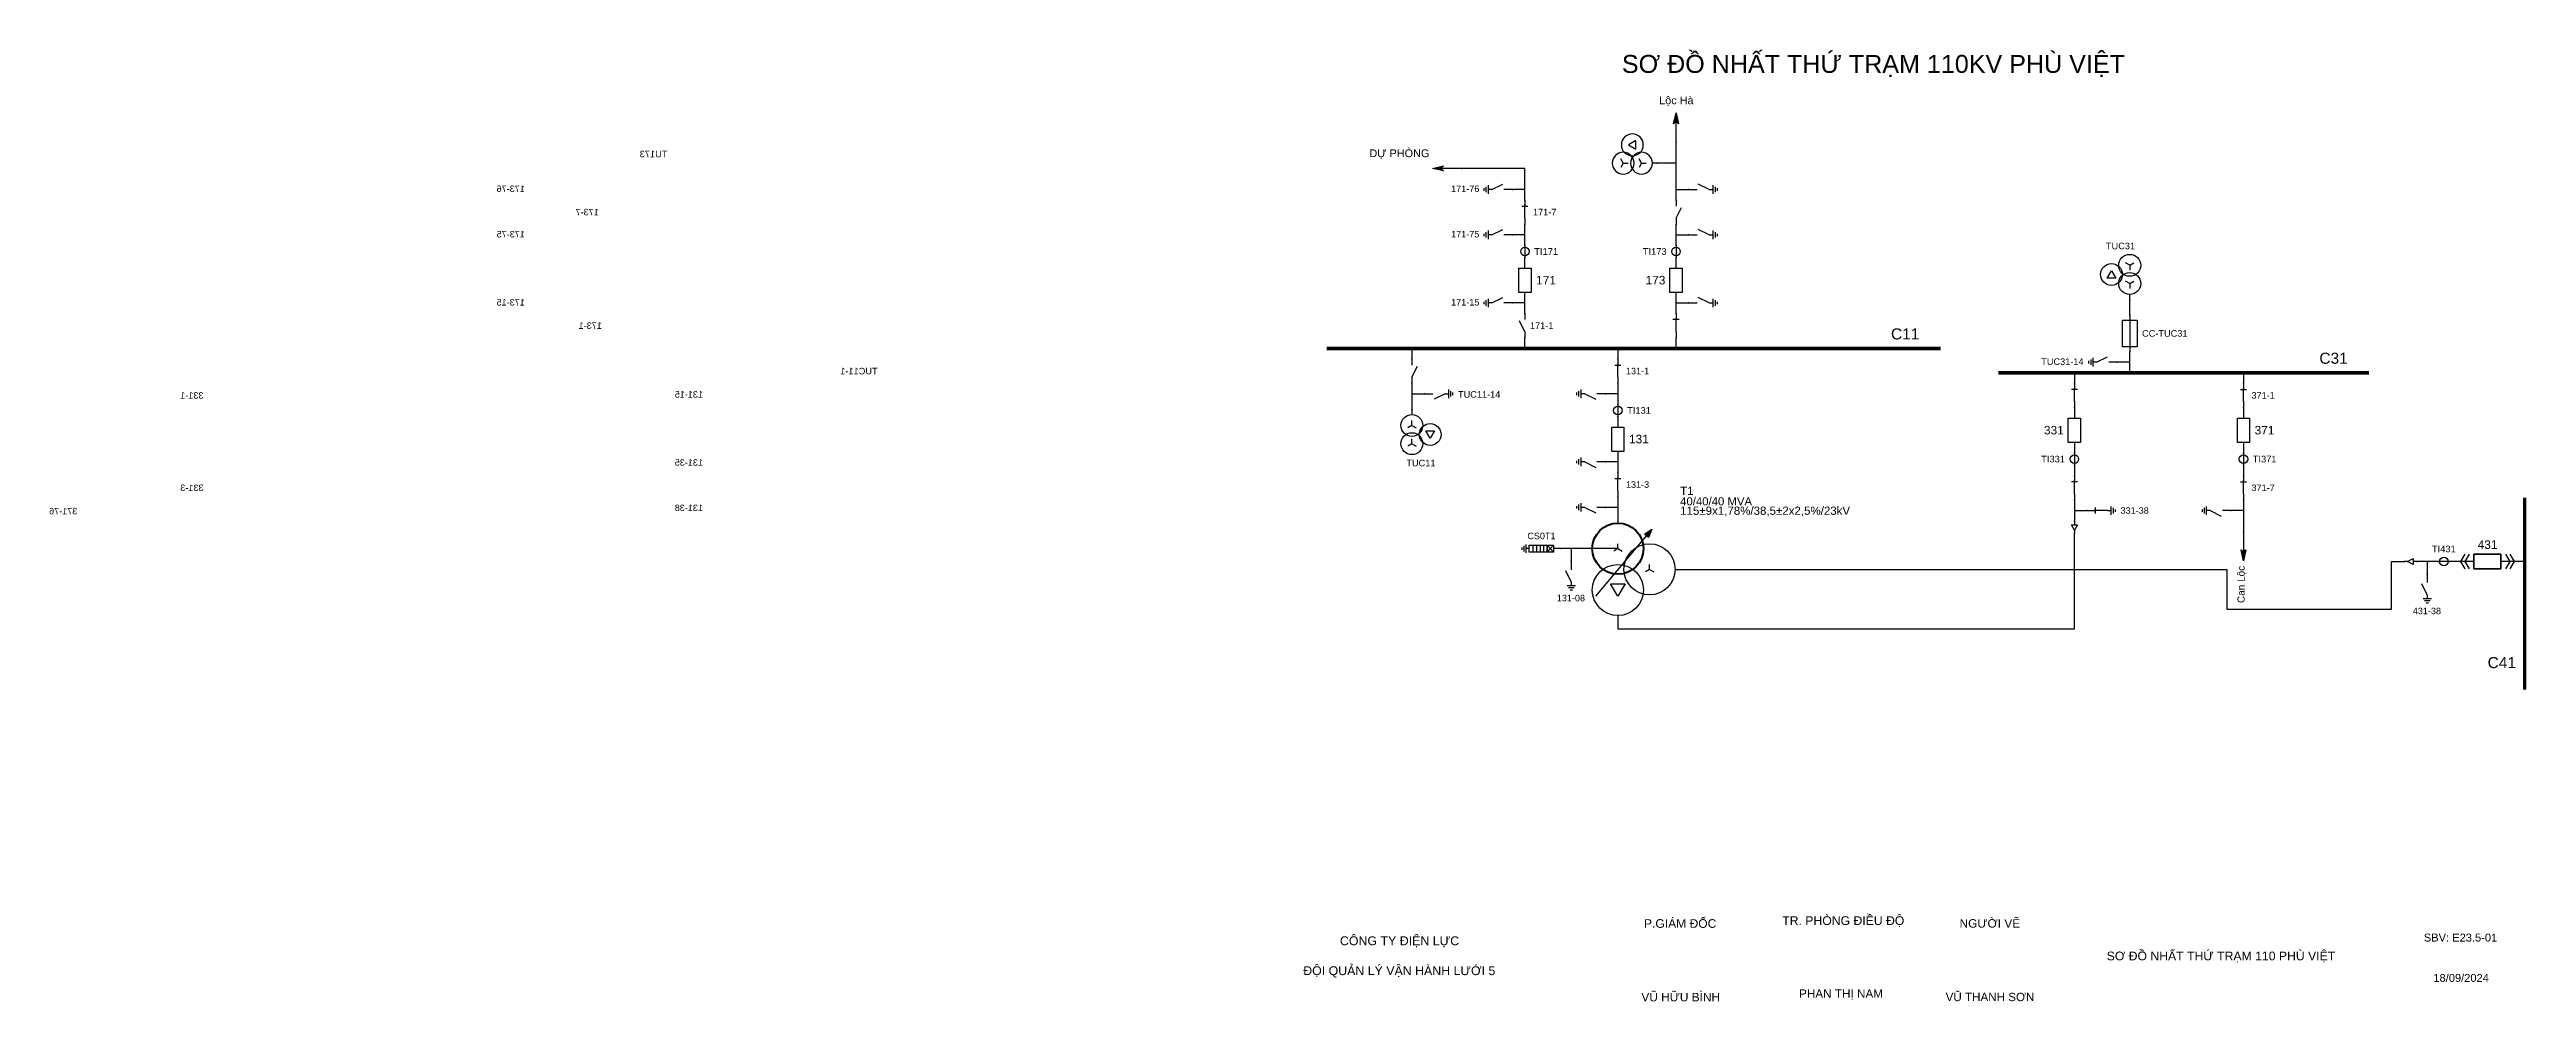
# Model space of a CAD drawing. Header units: millimetres. Extents: x -220 to 288, y 7 to 203.
import ezdxf

# ---------------------------------------------------------------- set-up
doc = ezdxf.new("R2010")
doc.units = ezdxf.units.MM
for name, color, linetype, lineweight in [('BUSBAR_110KV', 1, 'Continuous', 50), ('BUSBAR_22KV', 5, 'Continuous', 50), ('BUSBAR_35KV', 30, 'Continuous', 50), ('HV_110KV', 1, 'Continuous', 25), ('MV_22KV', 5, 'Continuous', 25), ('MV_35KV', 30, 'Continuous', 25)]:
    doc.layers.add(name, color=color, linetype=linetype, lineweight=lineweight)
doc.layers.add('SYM_PORTS', color=8, linetype='Continuous', plot=False)
doc.layers.add('TEXT', color=7, linetype='Continuous')
doc.styles.add('SLD_TEXT', font='arial.ttf')

# ---------------------------------------------------------------- blocks, each defined once
blk = doc.blocks.new('SYM_DISCONNECTOR_OPEN')
at = {"lineweight": 25}
for points in [[(0, -1.25), (-1.125, 1)], [(0, 2.5), (0, 1.25)], [(0, -1.25), (0, -2.5)]]:
    blk.add_lwpolyline(points, dxfattribs=at)
at = {"layer": 'SYM_PORTS'}
for p in [(0, 2.5), (0, -2.5)]:
    blk.add_point(p, dxfattribs=at)
blk.add_attdef('DEVICE_CODE', (1, -0.5), '', height=2)
blk = doc.blocks.new('SYM_EARTHING_SWITCH_OPEN')
at = {"lineweight": 25}
for points in [[(0, -1.25), (-1.125, 1)], [(0, 3), (0, 1.25)], [(-0.875, -2), (0.875, -2)], [(-0.5625, -2.4375), (0.5625, -2.4375)], [(-0.25, -2.875), (0.25, -2.875)], [(0, -1.25), (0, -2)]]:
    blk.add_lwpolyline(points, dxfattribs=at)
at = {"layer": 'SYM_PORTS'}
blk.add_point((0, 3), dxfattribs=at)
blk.add_attdef('DEVICE_CODE', (1.875, 0), '', height=2)
blk = doc.blocks.new('SYM_CIRCUIT_BREAKER')
at = {"lineweight": 25}
blk.add_lwpolyline([(-1.25, 2.5), (1.25, 2.5), (1.25, -2.5), (-1.25, -2.5)], close=True, dxfattribs=at)
at = {"layer": 'SYM_PORTS'}
for p in [(0, 2.5), (0, -2.5)]:
    blk.add_point(p, dxfattribs=at)
blk.add_attdef('DEVICE_CODE', (2.25, -0.5), '', height=2)
at = {"flags": 1}
blk.add_attdef('RATING', (2.25, -3.5), '', height=2, dxfattribs=at)
blk = doc.blocks.new('SYM_CURRENT_TRANSFORMER')
at = {"lineweight": 25}
blk.add_lwpolyline([(0, 1.25), (0, -1.25)], dxfattribs=at)
blk.add_circle((0, 0), 0.875, dxfattribs=at)
at = {"layer": 'SYM_PORTS'}
for p in [(0, 1.25), (0, -1.25)]:
    blk.add_point(p, dxfattribs=at)
blk.add_attdef('DEVICE_CODE', (1.875, -1.75), '', height=2)
at = {"flags": 1}
blk.add_attdef('RATIO', (1.875, -4.75), '', height=2, dxfattribs=at)
blk = doc.blocks.new('SYM_DISCONNECTOR_CLOSED')
at = {"lineweight": 25}
for points in [[(-0.625, 1.25), (0.625, 1.25)], [(0, 2.5), (0, 1.25)], [(0, -1.25), (0, 1.5)], [(0, -1.25), (0, -2.5)]]:
    blk.add_lwpolyline(points, dxfattribs=at)
at = {"layer": 'SYM_PORTS'}
for p in [(0, 2.5), (0, -2.5)]:
    blk.add_point(p, dxfattribs=at)
blk.add_attdef('DEVICE_CODE', (1.625, -0.5), '', height=2)
blk = doc.blocks.new('SYM_LINE_FEEDER_ARROW')
blk.add_hatch(color=7).paths.add_polyline_path([(0, -3), (-0.5, -0.75), (0, -1.25), (0.5, -0.75)])
at = {"lineweight": 25}
blk.add_lwpolyline([(0, 3), (0, -1.25)], dxfattribs=at)
blk.add_lwpolyline([(0, -3), (-0.5, -0.75), (0, -1.25), (0.5, -0.75)], close=True, dxfattribs=at)
at = {"layer": 'SYM_PORTS'}
blk.add_point((0, 3), dxfattribs=at)
blk.add_attdef('LINE_NAME', (1.5, 0), '', height=2)
blk = doc.blocks.new('SYM_VOLTAGE_TRANSFORMER')
at = {"lineweight": 25}
for points in [[(0, 1.375), (-0.8625, 0.875)], [(0, 4.625), (0, 3.625)], [(0, 1.375), (0, 2.375)], [(0, 1.375), (0.8625, 0.875)], [(0, -2.375), (-0.8625, -2.875)], [(0, -2.375), (0, -1.375)], [(0, -2.375), (0.8625, -2.875)]]:
    blk.add_lwpolyline(points, dxfattribs=at)
blk.add_lwpolyline([(2.875, 0.25), (4.625, 0.25), (3.75, -1.25)], close=True, dxfattribs=at)
for centre in [(0, 1.375), (3.75, -0.5), (0, -2.375)]:
    blk.add_circle(centre, 2.25, dxfattribs=at)
at = {"layer": 'SYM_PORTS'}
blk.add_point((0, 4.625), dxfattribs=at)
blk.add_attdef('DEVICE_CODE', (7, 1.625), '', height=2)
at = {"flags": 1}
blk.add_attdef('RATIO', (7, -1.375), '', height=2, dxfattribs=at)
blk = doc.blocks.new('SYM_TRANSFORMER_3W')
blk.add_hatch(color=7).paths.add_polyline_path([(3.75, 8.25), (3.0125, 6.575), (2.2375, 7.225)])
at = {"lineweight": 25}
for points in [[(-7.75, -5.5), (3.0125, 7.35)], [(-3.25, 4.25), (-3.25, 5.25)], [(-3.25, 4.25), (-8.5, 4.25)], [(-3.25, 4.25), (-4.1125, 3.75)], [(-3.25, 4.25), (-2.3875, 3.75)], [(3.25, 0), (2.3875, -0.5)], [(3.25, 0), (3.25, 1)], [(3.25, 0), (4.1125, -0.5)]]:
    blk.add_lwpolyline(points, dxfattribs=at)
for points in [[(3.75, 8.25), (3.0125, 6.575), (2.2375, 7.225)], [(-4.75, -3), (-1.75, -3), (-3.25, -5.5)]]:
    blk.add_lwpolyline(points, close=True, dxfattribs=at)
at = {"lineweight": 50}
blk.add_circle((-3.25, 4.25), 5.25, dxfattribs=at)
at = {"lineweight": 25}
for centre in [(3.25, 0), (-3.25, -4.25)]:
    blk.add_circle(centre, 5.25, dxfattribs=at)
at = {"layer": 'SYM_PORTS'}
for p in [(-3.25, 9.5), (-8.5, 4.25), (8.5, 0), (-3.25, -9.5)]:
    blk.add_point(p, dxfattribs=at)
blk.add_attdef('DEVICE_CODE', (9.5, 6.5), '', height=2)
at = {"flags": 1}
for tag, p in [('POWER', (9.5, 3.5)), ('VOLTAGE_RATIO', (9.5, 0.5))]:
    blk.add_attdef(tag, p, '', height=2, dxfattribs=at)
blk = doc.blocks.new('SYM_SURGE_ARRESTER')
at = {"lineweight": 25}
for points in [[(-0.75, 2.5), (0.75, 2.5), (0.75, 1.25), (-0.75, 1.25)], [(-0.75, 1.25), (0.75, 1.25), (0.75, -2.5), (-0.75, -2.5)]]:
    blk.add_lwpolyline(points, close=True, dxfattribs=at)
for points in [[(-0.75, 2.5), (0.75, 1.25)], [(0.75, 2.5), (-0.75, 1.25)], [(-0.75, 0.5), (0.75, 0.5)], [(0, 4), (0, 2.5)], [(-0.875, -3.125), (0.875, -3.125)], [(-0.75, -0.25), (0.75, -0.25)], [(-0.75, -1), (0.75, -1)], [(-0.75, -1.75), (0.75, -1.75)], [(-0.5625, -3.5625), (0.5625, -3.5625)], [(-0.25, -4), (0.25, -4)], [(0, -2.5), (0, -3.125)]]:
    blk.add_lwpolyline(points, dxfattribs=at)
at = {"layer": 'SYM_PORTS'}
blk.add_point((0, 4), dxfattribs=at)
blk.add_attdef('DEVICE_CODE', (1.875, 1), '', height=2)
blk = doc.blocks.new('SYM_DRAWOUT_BREAKER')
at = {"lineweight": 25}
for points in [[(-1.5, 4.625), (0, 5.5), (1.5, 4.625)], [(0, 5.5), (0, 2.75)], [(-1.5, 3.75), (0, 4.625), (1.5, 3.75)], [(-1.5, -3.75), (0, -4.625), (1.5, -3.75)], [(-1.5, -4.625), (0, -5.5), (1.5, -4.625)], [(0, -2.75), (0, -5.5)]]:
    blk.add_lwpolyline(points, dxfattribs=at)
at = {"lineweight": 35}
blk.add_lwpolyline([(-1.5, 2.75), (1.5, 2.75), (1.5, -2.75), (-1.5, -2.75)], close=True, dxfattribs=at)
at = {"layer": 'SYM_PORTS'}
for p in [(0, 5.5), (0, -5.5)]:
    blk.add_point(p, dxfattribs=at)
blk.add_attdef('DEVICE_CODE', (2.5, 2.5), '', height=2)
at = {"flags": 1}
blk.add_attdef('RATING', (2.5, -0.5), '', height=2, dxfattribs=at)
blk = doc.blocks.new('SYM_CABLE_TERMINATION')
at = {"lineweight": 25}
blk.add_lwpolyline([(-0.625, 0.5), (0.625, 0.5), (0, -0.625)], close=True, dxfattribs=at)
for points in [[(0, 1.25), (0, 0.5)], [(0, -0.625), (0, -1.25)]]:
    blk.add_lwpolyline(points, dxfattribs=at)
at = {"layer": 'SYM_PORTS'}
for p in [(0, 1.25), (0, -1.25)]:
    blk.add_point(p, dxfattribs=at)
blk = doc.blocks.new('SYM_EARTHING_SWITCH_CLOSED')
at = {"lineweight": 25}
for points in [[(-0.625, 1.25), (0.625, 1.25)], [(0, 3), (0, 1.25)], [(0, -1.25), (0, 1.5)], [(-0.875, -2), (0.875, -2)], [(-0.5625, -2.4375), (0.5625, -2.4375)], [(-0.25, -2.875), (0.25, -2.875)], [(0, -1.25), (0, -2)]]:
    blk.add_lwpolyline(points, dxfattribs=at)
at = {"layer": 'SYM_PORTS'}
blk.add_point((0, 3), dxfattribs=at)
blk.add_attdef('DEVICE_CODE', (1.875, 0), '', height=2)
blk = doc.blocks.new('SYM_FUSE_DISCONNECTOR')
at = {"lineweight": 25}
blk.add_lwpolyline([(-1.5, 2.75), (1.5, 2.75), (1.5, -2.75), (-1.5, -2.75)], close=True, dxfattribs=at)
blk.add_lwpolyline([(0, 3.75), (0, -3.75)], dxfattribs=at)
at = {"layer": 'SYM_PORTS'}
for p in [(0, 3.75), (0, -3.75)]:
    blk.add_point(p, dxfattribs=at)
blk.add_attdef('DEVICE_CODE', (2.5, 0.75), '', height=2)
at = {"flags": 1}
blk.add_attdef('RATING', (2.5, -2.25), '', height=2, dxfattribs=at)

msp = doc.modelspace()

# ---------------------------------------------------------------- linework, layer by layer
at = {"layer": 'BUSBAR_110KV', "const_width": 0.738}
msp.add_lwpolyline([(41.7, 141.61), (167.76, 141.61)], dxfattribs=at)
at = {"layer": 'BUSBAR_22KV', "const_width": 0.738}
msp.add_lwpolyline([(287.63, 110.94), (287.63, 71.47)], dxfattribs=at)
at = {"layer": 'BUSBAR_35KV', "const_width": 0.738}
msp.add_lwpolyline([(179.62, 136.61), (255.71, 136.61)], dxfattribs=at)
at = {"layer": 'HV_110KV'}
for points in [[(113.42, 179.67), (113.42, 184)], [(82.41, 174.26), (82.41, 178.59), (69.42, 178.59)], [(113.42, 179.67), (109.58, 179.67)], [(113.42, 174.26), (113.42, 179.67)], [(82.41, 174.26), (79.84, 174.26)], [(82.41, 172.09), (82.41, 174.26)], [(113.42, 172.09), (113.42, 174.26)], [(113.42, 174.26), (115.99, 174.26)], [(82.41, 164.93), (79.84, 164.93)], [(82.41, 164.93), (82.41, 167.09)], [(82.41, 162.77), (82.41, 164.93)], [(113.42, 164.93), (113.42, 167.09)], [(113.42, 162.77), (113.42, 164.93)], [(113.42, 164.93), (115.99, 164.93)], [(82.41, 158.1), (82.41, 160.27)], [(113.42, 158.1), (113.42, 160.27)], [(82.41, 150.94), (82.41, 153.1)], [(113.42, 150.94), (113.42, 153.1)], [(82.41, 150.94), (79.84, 150.94)], [(82.41, 148.78), (82.41, 150.94)], [(113.42, 148.78), (113.42, 150.94)], [(113.42, 150.94), (115.99, 150.94)], [(82.41, 141.61), (82.41, 143.78)], [(113.42, 141.61), (113.42, 143.78)], [(59.2, 141.61), (59.2, 139.45)], [(101.49, 141.61), (101.49, 139.45)], [(59.2, 134.45), (59.2, 132.28)], [(59.2, 132.28), (61.76, 132.28)], [(59.2, 132.28), (59.2, 129.04)], [(101.49, 132.28), (98.93, 132.28)], [(101.49, 134.45), (101.49, 132.28)], [(101.49, 132.28), (101.49, 130.12)], [(101.49, 127.62), (101.49, 125.46)], [(101.49, 118.29), (98.93, 118.29)], [(101.49, 120.46), (101.49, 118.29)], [(101.49, 118.29), (101.49, 116.13)], [(101.49, 108.96), (98.93, 108.96)], [(101.49, 111.13), (101.49, 108.96)], [(101.49, 108.96), (101.49, 105.72)], [(91.92, 100.47), (89.75, 100.47)], [(96.24, 100.47), (91.92, 100.47)], [(91.92, 100.47), (91.92, 97.9)]]:
    msp.add_lwpolyline(points, dxfattribs=at)
at = {"layer": 'MV_22KV'}
for points in [[(113.24, 96.22), (115.94, 96.22), (226.5, 96.22), (226.5, 88.02), (260.28, 88.02), (260.28, 97.82), (262.98, 97.82)], [(267.64, 97.82), (265.48, 97.82)], [(269.8, 97.82), (267.64, 97.82)], [(267.64, 97.82), (267.64, 95.25)], [(274.47, 97.82), (272.3, 97.82)], [(287.63, 97.82), (285.47, 97.82)]]:
    msp.add_lwpolyline(points, dxfattribs=at)
at = {"layer": 'MV_35KV'}
for points in [[(206.56, 148.44), (206.56, 151.68)], [(206.56, 138.78), (204, 138.78)], [(206.56, 138.78), (206.56, 140.94)], [(206.56, 136.61), (206.56, 138.78)], [(195.2, 136.61), (195.2, 134.45)], [(229.91, 136.61), (229.91, 134.45)], [(195.2, 129.45), (195.2, 127.28)], [(229.91, 129.45), (229.91, 127.28)], [(195.2, 122.28), (195.2, 120.12)], [(229.91, 122.28), (229.91, 120.12)], [(195.2, 117.62), (195.2, 115.46)], [(229.91, 117.62), (229.91, 115.46)], [(195.2, 110.46), (195.2, 108.29)], [(195.2, 108.29), (197.77, 108.29)], [(195.2, 108.29), (195.2, 106.13)], [(229.91, 108.29), (227.34, 108.29)], [(229.91, 110.46), (229.91, 108.29)], [(229.91, 108.29), (229.91, 103.96)], [(101.49, 86.72), (101.49, 84.02), (195.2, 84.02), (195.2, 100.93), (195.2, 103.63)]]:
    msp.add_lwpolyline(points, dxfattribs=at)

# ---------------------------------------------------------------- block references
at = {"layer": 'HV_110KV'}
for p, rotation in [((113.42, 187), 180), ((66.42, 178.59), 270)]:
    msp.add_blockref('SYM_LINE_FEEDER_ARROW', p, dxfattribs=dict(at, rotation=rotation))
ref = msp.add_blockref('SYM_VOLTAGE_TRANSFORMER', (104.95, 179.67), dxfattribs=dict(at, xscale=-1, rotation=270))
ref.add_attrib('DEVICE_CODE', 'TU173', (93.61, 180.87), dxfattribs={"layer": 'TEXT', "extrusion": (0, 0, -1), "height": 1.358, "style": 'SLD_TEXT'})
ref = msp.add_blockref('SYM_EARTHING_SWITCH_OPEN', (118.99, 174.26), dxfattribs=dict(at, xscale=-1, rotation=90))
ref.add_attrib('DEVICE_CODE', '173-76', (122.89, 173.74), dxfattribs={"layer": 'TEXT', "extrusion": (0, 0, -1), "height": 1.333, "style": 'SLD_TEXT'})
ref = msp.add_blockref('SYM_EARTHING_SWITCH_OPEN', (76.84, 174.26), dxfattribs=dict(at, rotation=270))
ref.add_attrib('DEVICE_CODE', '171-76', (67.25, 173.74), dxfattribs={"layer": 'TEXT', "height": 1.333, "style": 'SLD_TEXT'})
ref = msp.add_blockref('SYM_DISCONNECTOR_OPEN', (113.42, 169.59), dxfattribs=dict(at, xscale=-1))
ref.add_attrib('DEVICE_CODE', '173-7', (107.71, 168.95), dxfattribs={"layer": 'TEXT', "extrusion": (0, 0, -1), "height": 1.334, "style": 'SLD_TEXT'})
ref = msp.add_blockref('SYM_DISCONNECTOR_CLOSED', (82.41, 169.59), dxfattribs=at)
ref.add_attrib('DEVICE_CODE', '171-7', (84.06, 168.94), dxfattribs={"layer": 'TEXT', "height": 1.346, "style": 'SLD_TEXT'})
ref = msp.add_blockref('SYM_EARTHING_SWITCH_OPEN', (118.99, 164.93), dxfattribs=dict(at, xscale=-1, rotation=90))
ref.add_attrib('DEVICE_CODE', '173-75', (122.89, 164.41), dxfattribs={"layer": 'TEXT', "extrusion": (0, 0, -1), "height": 1.333, "style": 'SLD_TEXT'})
ref = msp.add_blockref('SYM_EARTHING_SWITCH_OPEN', (76.84, 164.93), dxfattribs=dict(at, rotation=270))
ref.add_attrib('DEVICE_CODE', '171-75', (67.25, 164.41), dxfattribs={"layer": 'TEXT', "height": 1.333, "style": 'SLD_TEXT'})
ref = msp.add_blockref('SYM_CURRENT_TRANSFORMER', (82.41, 161.52), dxfattribs=at)
ref.add_attrib('DEVICE_CODE', 'TI171', (84.31, 160.83), dxfattribs={"layer": 'TEXT', "height": 1.377, "style": 'SLD_TEXT'})
ref = msp.add_blockref('SYM_CURRENT_TRANSFORMER', (113.42, 161.52), dxfattribs=at)
ref.add_attrib('DEVICE_CODE', 'TI173', (106.61, 160.84), dxfattribs={"layer": 'TEXT', "height": 1.366, "style": 'SLD_TEXT'})
ref = msp.add_blockref('SYM_CIRCUIT_BREAKER', (82.41, 155.6), dxfattribs=at)
ref.add_attrib('DEVICE_CODE', '171', (84.69, 154.75), dxfattribs={"layer": 'TEXT', "height": 1.761, "style": 'SLD_TEXT'})
ref = msp.add_blockref('SYM_CIRCUIT_BREAKER', (113.42, 155.6), dxfattribs=at)
ref.add_attrib('DEVICE_CODE', '173', (107.17, 154.76), dxfattribs={"layer": 'TEXT', "height": 1.746, "style": 'SLD_TEXT'})
ref = msp.add_blockref('SYM_EARTHING_SWITCH_OPEN', (118.99, 150.94), dxfattribs=dict(at, xscale=-1, rotation=90))
ref.add_attrib('DEVICE_CODE', '173-15', (122.89, 150.42), dxfattribs={"layer": 'TEXT', "extrusion": (0, 0, -1), "height": 1.333, "style": 'SLD_TEXT'})
ref = msp.add_blockref('SYM_DISCONNECTOR_CLOSED', (113.42, 146.28), dxfattribs=dict(at, xscale=-1))
ref.add_attrib('DEVICE_CODE', '173-1', (107.08, 145.63), dxfattribs={"layer": 'TEXT', "extrusion": (0, 0, -1), "height": 1.334, "style": 'SLD_TEXT'})
ref = msp.add_blockref('SYM_EARTHING_SWITCH_OPEN', (76.84, 150.94), dxfattribs=dict(at, rotation=270))
ref.add_attrib('DEVICE_CODE', '171-15', (67.25, 150.42), dxfattribs={"layer": 'TEXT', "height": 1.333, "style": 'SLD_TEXT'})
ref = msp.add_blockref('SYM_DISCONNECTOR_OPEN', (82.41, 146.28), dxfattribs=at)
ref.add_attrib('DEVICE_CODE', '171-1', (83.44, 145.62), dxfattribs={"layer": 'TEXT', "height": 1.346, "style": 'SLD_TEXT'})
ref = msp.add_blockref('SYM_DISCONNECTOR_OPEN', (59.2, 136.95), dxfattribs=dict(at, xscale=-1))
ref.add_attrib('DEVICE_CODE', 'TUC11-1', (50.47, 136.27), dxfattribs={"layer": 'TEXT', "extrusion": (0, 0, -1), "height": 1.353, "style": 'SLD_TEXT'})
ref = msp.add_blockref('SYM_DISCONNECTOR_CLOSED', (101.49, 136.95), dxfattribs=at)
ref.add_attrib('DEVICE_CODE', '131-1', (103.15, 136.3), dxfattribs={"layer": 'TEXT', "height": 1.331, "style": 'SLD_TEXT'})
ref = msp.add_blockref('SYM_EARTHING_SWITCH_OPEN', (95.93, 132.28), dxfattribs=dict(at, xscale=-1, rotation=270))
ref.add_attrib('DEVICE_CODE', '131-15', (86.33, 131.51), dxfattribs={"layer": 'TEXT', "extrusion": (0, 0, -1), "height": 1.33, "style": 'SLD_TEXT'})
ref = msp.add_blockref('SYM_EARTHING_SWITCH_OPEN', (64.76, 132.28), dxfattribs=dict(at, rotation=90))
ref.add_attrib('DEVICE_CODE', 'TUC11-14', (68.67, 131.48), dxfattribs={"layer": 'TEXT', "height": 1.349, "style": 'SLD_TEXT'})
ref = msp.add_blockref('SYM_VOLTAGE_TRANSFORMER', (59.2, 124.41), dxfattribs=at)
ref.add_attrib('DEVICE_CODE', 'TUC11', (58.06, 117.38), dxfattribs={"layer": 'TEXT', "height": 1.354, "style": 'SLD_TEXT'})
ref = msp.add_blockref('SYM_CURRENT_TRANSFORMER', (101.49, 128.87), dxfattribs=at)
ref.add_attrib('DEVICE_CODE', 'TI131', (103.4, 128.19), dxfattribs={"layer": 'TEXT', "height": 1.363, "style": 'SLD_TEXT'})
ref = msp.add_blockref('SYM_CIRCUIT_BREAKER', (101.49, 122.96), dxfattribs=at)
ref.add_attrib('DEVICE_CODE', '131', (103.77, 122.12), dxfattribs={"layer": 'TEXT', "height": 1.746, "style": 'SLD_TEXT'})
ref = msp.add_blockref('SYM_EARTHING_SWITCH_OPEN', (95.93, 118.29), dxfattribs=dict(at, xscale=-1, rotation=270))
ref.add_attrib('DEVICE_CODE', '131-35', (86.33, 117.52), dxfattribs={"layer": 'TEXT', "extrusion": (0, 0, -1), "height": 1.33, "style": 'SLD_TEXT'})
ref = msp.add_blockref('SYM_TRANSFORMER_3W', (104.74, 96.22), dxfattribs=at)
ref.add_attrib('DEVICE_CODE', 'T1', (114.27, 111.5), dxfattribs={"layer": 'TEXT', "height": 1.69, "style": 'SLD_TEXT'})
ref = msp.add_blockref('SYM_DISCONNECTOR_CLOSED', (101.49, 113.63), dxfattribs=at)
ref.add_attrib('DEVICE_CODE', '131-3', (103.15, 112.98), dxfattribs={"layer": 'TEXT', "height": 1.331, "style": 'SLD_TEXT'})
ref = msp.add_blockref('SYM_EARTHING_SWITCH_OPEN', (95.93, 108.96), dxfattribs=dict(at, xscale=-1, rotation=270))
ref.add_attrib('DEVICE_CODE', '131-38', (86.33, 108.19), dxfattribs={"layer": 'TEXT', "extrusion": (0, 0, -1), "height": 1.33, "style": 'SLD_TEXT'})
ref = msp.add_blockref('SYM_SURGE_ARRESTER', (85.75, 100.47), dxfattribs=dict(at, rotation=270))
ref.add_attrib('DEVICE_CODE', 'CS0T1', (82.91, 102.42), dxfattribs={"layer": 'TEXT', "height": 1.328, "style": 'SLD_TEXT'})
ref = msp.add_blockref('SYM_EARTHING_SWITCH_OPEN', (91.92, 94.9), dxfattribs=at)
ref.add_attrib('DEVICE_CODE', '131-08', (88.95, 89.66), dxfattribs={"layer": 'TEXT', "height": 1.33, "style": 'SLD_TEXT'})
at = {"layer": 'MV_22KV'}
ref = msp.add_blockref('SYM_DRAWOUT_BREAKER', (279.97, 97.82), dxfattribs=dict(at, rotation=270))
ref.add_attrib('DEVICE_CODE', '431', (277.98, 100.42), dxfattribs={"layer": 'TEXT', "height": 1.746, "style": 'SLD_TEXT'})
at = {"layer": 'MV_22KV', "rotation": 270}
msp.add_blockref('SYM_CABLE_TERMINATION', (264.23, 97.82), dxfattribs=at)
at = {"layer": 'MV_22KV'}
ref = msp.add_blockref('SYM_CURRENT_TRANSFORMER', (271.05, 97.82), dxfattribs=dict(at, rotation=270))
ref.add_attrib('DEVICE_CODE', 'TI431', (268.6, 99.73), dxfattribs={"layer": 'TEXT', "height": 1.363, "style": 'SLD_TEXT'})
ref = msp.add_blockref('SYM_EARTHING_SWITCH_OPEN', (267.64, 92.25), dxfattribs=at)
ref.add_attrib('DEVICE_CODE', '431-38', (264.67, 87.01), dxfattribs={"layer": 'TEXT', "height": 1.33, "style": 'SLD_TEXT'})
at = {"layer": 'MV_35KV'}
ref = msp.add_blockref('SYM_VOLTAGE_TRANSFORMER', (206.56, 156.31), dxfattribs=dict(at, rotation=180))
ref.add_attrib('DEVICE_CODE', 'TUC31', (201.67, 161.98), dxfattribs={"layer": 'TEXT', "height": 1.354, "style": 'SLD_TEXT'})
ref = msp.add_blockref('SYM_FUSE_DISCONNECTOR', (206.56, 144.69), dxfattribs=at)
ref.add_attrib('DEVICE_CODE', 'CC-TUC31', (209.09, 144.01), dxfattribs={"layer": 'TEXT', "height": 1.352, "style": 'SLD_TEXT'})
ref = msp.add_blockref('SYM_EARTHING_SWITCH_OPEN', (201, 138.78), dxfattribs=dict(at, rotation=270))
ref.add_attrib('DEVICE_CODE', 'TUC31-14', (188.39, 138.22), dxfattribs={"layer": 'TEXT', "height": 1.349, "style": 'SLD_TEXT'})
ref = msp.add_blockref('SYM_DISCONNECTOR_CLOSED', (195.2, 131.95), dxfattribs=dict(at, xscale=-1))
ref.add_attrib('DEVICE_CODE', '331-1', (188.86, 131.3), dxfattribs={"layer": 'TEXT', "extrusion": (0, 0, -1), "height": 1.331, "style": 'SLD_TEXT'})
ref = msp.add_blockref('SYM_DISCONNECTOR_CLOSED', (229.91, 131.95), dxfattribs=at)
ref.add_attrib('DEVICE_CODE', '371-1', (231.56, 131.3), dxfattribs={"layer": 'TEXT', "height": 1.334, "style": 'SLD_TEXT'})
ref = msp.add_blockref('SYM_CIRCUIT_BREAKER', (195.2, 124.78), dxfattribs=at)
ref.add_attrib('DEVICE_CODE', '331', (188.95, 123.94), dxfattribs={"layer": 'TEXT', "height": 1.746, "style": 'SLD_TEXT'})
ref = msp.add_blockref('SYM_CIRCUIT_BREAKER', (229.91, 124.78), dxfattribs=at)
ref.add_attrib('DEVICE_CODE', '371', (232.19, 123.94), dxfattribs={"layer": 'TEXT', "height": 1.746, "style": 'SLD_TEXT'})
ref = msp.add_blockref('SYM_CURRENT_TRANSFORMER', (195.2, 118.87), dxfattribs=at)
ref.add_attrib('DEVICE_CODE', 'TI331', (188.39, 118.19), dxfattribs={"layer": 'TEXT', "height": 1.363, "style": 'SLD_TEXT'})
ref = msp.add_blockref('SYM_CURRENT_TRANSFORMER', (229.91, 118.87), dxfattribs=at)
ref.add_attrib('DEVICE_CODE', 'TI371', (231.81, 118.19), dxfattribs={"layer": 'TEXT', "height": 1.366, "style": 'SLD_TEXT'})
ref = msp.add_blockref('SYM_DISCONNECTOR_CLOSED', (195.2, 112.96), dxfattribs=dict(at, xscale=-1))
ref.add_attrib('DEVICE_CODE', '331-3', (188.86, 112.31), dxfattribs={"layer": 'TEXT', "extrusion": (0, 0, -1), "height": 1.331, "style": 'SLD_TEXT'})
ref = msp.add_blockref('SYM_DISCONNECTOR_CLOSED', (229.91, 112.96), dxfattribs=at)
ref.add_attrib('DEVICE_CODE', '371-7', (231.56, 112.31), dxfattribs={"layer": 'TEXT', "height": 1.334, "style": 'SLD_TEXT'})
ref = msp.add_blockref('SYM_EARTHING_SWITCH_OPEN', (224.34, 108.29), dxfattribs=dict(at, xscale=-1, rotation=270))
ref.add_attrib('DEVICE_CODE', '371-76', (214.75, 107.52), dxfattribs={"layer": 'TEXT', "extrusion": (0, 0, -1), "height": 1.333, "style": 'SLD_TEXT'})
ref = msp.add_blockref('SYM_EARTHING_SWITCH_CLOSED', (200.77, 108.29), dxfattribs=dict(at, rotation=90))
ref.add_attrib('DEVICE_CODE', '331-38', (204.68, 107.65), dxfattribs={"layer": 'TEXT', "height": 1.33, "style": 'SLD_TEXT'})
for name, p in [('SYM_CABLE_TERMINATION', (195.2, 104.88)), ('SYM_LINE_FEEDER_ARROW', (229.91, 100.96))]:
    msp.add_blockref(name, p, dxfattribs=at)

# ---------------------------------------------------------------- texts
at = {"layer": 'TEXT', "attachment_point": 7, "style": 'SLD_TEXT'}
for s, insert, char_height in [('SƠ ĐỒ NHẤT THỨ TRẠM 110KV PHÙ VIỆT', (102.31, 197.4), 3.6877), ('Lộc Hà', (109.98, 191.42), 1.591), ('DỰ PHÒNG', (50.47, 180.55), 1.598), ('C11', (157.55, 143.42), 2.274), ('C31', (245.49, 138.42), 2.274), ('40/40/40 MVA', (114.27, 109.34), 1.6668), ('115±9x1,78%/38,5±2x2,5%/23kV', (114.27, 107.11), 1.6904), ('C41', (280.03, 75.89), 2.274), ('TR. PHÒNG ĐIỀU ĐỘ', (135.23, 22.76), 1.7942), ('CÔNG TY ĐIỆN LỰC', (44.43, 18.6), 1.8191), ('P.GIÁM ĐỐC', (106.85, 22.55), 1.772), ('NGƯỜI VẼ', (171.62, 22.58), 1.748), ('SBV: E23.5-01', (266.93, 19.73), 1.6303), ('SƠ ĐỒ NHẤT THỨ TRẠM 110 PHÙ VIỆT', (201.83, 15.5), 1.7946), ('ĐỘI QUẢN LÝ VẬN HÀNH LƯỚI 5', (36.89, 12.36), 1.8156), ('18/09/2024', (268.89, 11.45), 1.63), ('VŨ HỮU BÌNH', (106.31, 7.44), 1.7435), ('PHAN THỊ NAM', (138.68, 7.82), 1.7214), ('VŨ THANH SƠN', (168.77, 7.49), 1.7071)]:
    msp.add_mtext(s, dxfattribs=dict(at, insert=insert, char_height=char_height))
at = {"layer": 'TEXT', "insert": (230.47, 89.3), "char_height": 1.468, "attachment_point": 7, "rotation": 90, "style": 'SLD_TEXT'}
msp.add_mtext('Can Lộc', dxfattribs=at)

doc.saveas('drawing.dxf')
